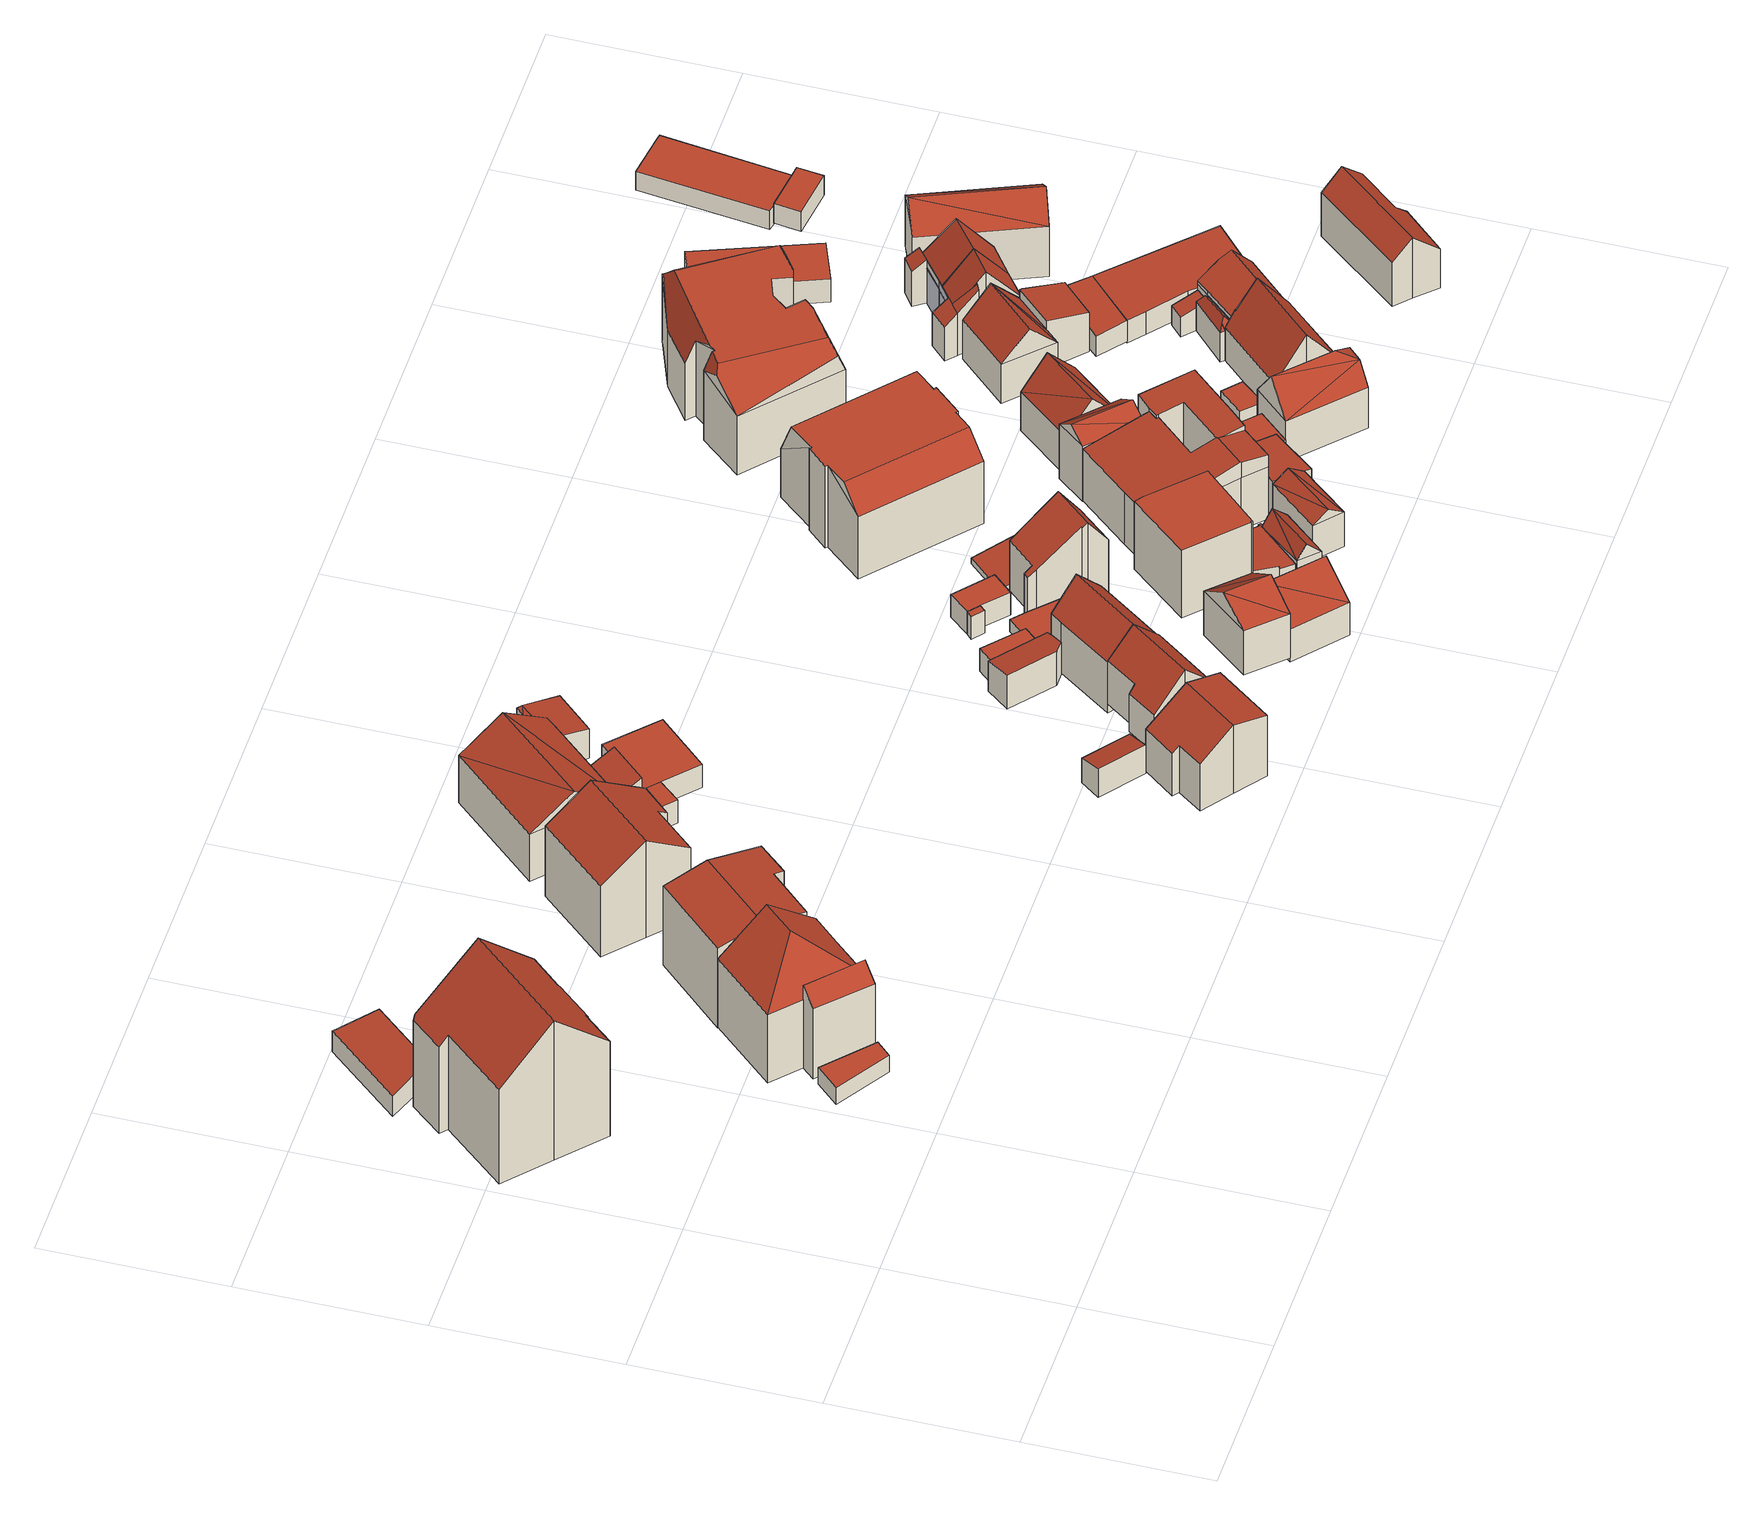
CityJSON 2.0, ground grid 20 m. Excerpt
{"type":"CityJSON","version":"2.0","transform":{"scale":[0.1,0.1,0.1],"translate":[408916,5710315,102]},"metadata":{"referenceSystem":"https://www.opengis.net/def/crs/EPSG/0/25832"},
"CityObjects":{
"building1":{"type":"Building","attributes":{"Gemeindeschluessel":"05978036","Geometrietyp2DReferenz":"3000","function":"31001_1000","roofType":"3100","measuredHeight":18.58},"geometry":[{"type":"MultiSurface","lod":"2","boundaries":[[[0,1,2,3]],[[1,4,5,2]],[[4,6,7,5]],[[6,8,9,7]],[[8,10,11,9]],[[10,12,13,11]],[[12,14,15,13]],[[14,16,17,15]],[[16,18,19,17]],[[18,20,21,19]],[[20,22,23,21]],[[22,24,25,23]],[[24,0,3,25]],[[20,18,16,14,12,10,8]],[[8,6,4,1,0,24,22,20]],[[3,2,5,7,9,11,13,15,17,19,21,23,25]]],"semantics":{"surfaces":[{"type":"WallSurface"},{"type":"RoofSurface"},{"type":"GroundSurface"}],"values":[0,0,0,0,0,0,0,0,0,0,0,0,0,1,1,2]}}]},
"building2":{"type":"Building","attributes":{"Gemeindeschluessel":"05978036","Geometrietyp2DReferenz":"3000","function":"31001_2460","roofType":"1000","measuredHeight":2.24},"geometry":[{"type":"MultiSurface","lod":"2","boundaries":[[[26,27,28,29]],[[27,30,31,28]],[[30,32,33,31]],[[32,26,29,33]],[[32,30,27,26]],[[29,28,31,33]]],"semantics":{"surfaces":[{"type":"WallSurface"},{"type":"RoofSurface"},{"type":"GroundSurface"}],"values":[0,0,0,0,1,2]}}]},
"building3":{"type":"Building","attributes":{"Gemeindeschluessel":"05978036","Geometrietyp2DReferenz":"3000","function":"31001_2460","roofType":"2100","measuredHeight":2.94},"geometry":[{"type":"MultiSurface","lod":"2","boundaries":[[[34,35,36,37]],[[35,38,39,36]],[[38,40,41,39]],[[40,34,37,41]],[[40,38,35,34]],[[37,36,39,41]]],"semantics":{"surfaces":[{"type":"WallSurface"},{"type":"RoofSurface"},{"type":"GroundSurface"}],"values":[0,0,0,0,1,2]}}]},
"building4":{"type":"Building","attributes":{"Gemeindeschluessel":"05978036","Geometrietyp2DReferenz":"3000","function":"31001_1000"},"children":["building4-1","building4-2"]},
"building4-1":{"type":"BuildingPart","attributes":{"roofType":"5000","measuredHeight":13.74},"parents":["building4"],"geometry":[{"type":"MultiSurface","lod":"2","boundaries":[[[42,43,44,45]],[[46,47,48,49]],[[47,50,51,48]],[[50,52,53,51]],[[52,54,55,53]],[[54,42,45,55]],[[47,46,43,56]],[[42,54,57,58,56,43]],[[47,56,58,50]],[[52,57,54]],[[50,58,57,52]],[[45,44,49,48,51,53,55]],[[49,44,43,46]]],"semantics":{"surfaces":[{"type":"WallSurface"},{"type":"RoofSurface"},{"type":"GroundSurface"},{"type":"ClosureSurface"}],"values":[0,0,0,0,0,0,1,1,1,0,0,2,3]}}]},
"building4-2":{"type":"BuildingPart","attributes":{"roofType":"2100","measuredHeight":11.04},"parents":["building4"],"geometry":[{"type":"MultiSurface","lod":"2","boundaries":[[[59,60,46,49,61]],[[62,63,64,44,43]],[[63,59,61,64]],[[63,62,60,59]],[[61,49,44,64]],[[62,43,46,60]],[[43,44,49,46]]],"semantics":{"surfaces":[{"type":"WallSurface"},{"type":"RoofSurface"},{"type":"GroundSurface"},{"type":"ClosureSurface"}],"values":[0,0,0,1,2,0,3]}}]},
"building5":{"type":"Building","attributes":{"Gemeindeschluessel":"05978036","Geometrietyp2DReferenz":"3000","function":"31001_1000","roofType":"3100","measuredHeight":11.61},"geometry":[{"type":"MultiSurface","lod":"2","boundaries":[[[65,66,67,68]],[[66,69,70,67]],[[69,71,72,70]],[[71,73,74,72]],[[73,75,76,74]],[[75,77,78,76]],[[77,79,80,78]],[[79,65,68,80]],[[75,73,71,69]],[[69,66,65,79,77,75]],[[68,67,70,72,74,76,78,80]]],"semantics":{"surfaces":[{"type":"WallSurface"},{"type":"RoofSurface"},{"type":"GroundSurface"}],"values":[0,0,0,0,0,0,0,0,1,1,2]}}]},
"building6":{"type":"Building","attributes":{"Gemeindeschluessel":"05978036","Geometrietyp2DReferenz":"3000","function":"31001_1000","roofType":"3100","measuredHeight":12.91},"geometry":[{"type":"MultiSurface","lod":"2","boundaries":[[[81,82,83,84]],[[82,85,86,83]],[[85,87,88,86]],[[87,89,90,88]],[[89,91,92,90]],[[91,93,94,92]],[[93,95,96,94]],[[95,81,84,96]],[[91,89,87,85]],[[85,82,81,95,93,91]],[[84,83,86,88,90,92,94,96]]],"semantics":{"surfaces":[{"type":"WallSurface"},{"type":"RoofSurface"},{"type":"GroundSurface"}],"values":[0,0,0,0,0,0,0,0,1,1,2]}}]},
"building7":{"type":"Building","attributes":{"Gemeindeschluessel":"05978036","Geometrietyp2DReferenz":"3000","function":"31001_3060","roofType":"3100","measuredHeight":9.55},"geometry":[{"type":"MultiSurface","lod":"2","boundaries":[[[97,98,99,100]],[[98,101,102,99]],[[101,103,104,102]],[[103,105,106,104]],[[105,107,108,106]],[[107,109,110,108]],[[109,111,112,110]],[[111,97,100,112]],[[113,114,115,97]],[[97,111,113]],[[114,107,105,103,101]],[[113,116,107,114]],[[107,116,109]],[[109,116,113,111]],[[98,115,114,101]],[[97,115,98]],[[100,99,102,104,106,108,110,112]]],"semantics":{"surfaces":[{"type":"WallSurface"},{"type":"RoofSurface"},{"type":"GroundSurface"}],"values":[0,0,0,0,0,0,0,0,1,1,1,1,0,0,0,0,2]}}]},
"building8":{"type":"Building","attributes":{"Gemeindeschluessel":"05978036","Geometrietyp2DReferenz":"3000","function":"31001_3060"},"children":["building8-1","building8-2","building8-3"]},
"building8-1":{"type":"BuildingPart","attributes":{"roofType":"2100","measuredHeight":4.7},"parents":["building8"],"geometry":[{"type":"MultiSurface","lod":"2","boundaries":[[[117,118,119,120]],[[118,121,122,123,119]],[[121,118,117,124,125]],[[126,120,119,123]],[[124,127,125]],[[117,120,126,127,124]],[[127,122,121,125]],[[127,126,123,122]]],"semantics":{"surfaces":[{"type":"WallSurface"},{"type":"RoofSurface"},{"type":"GroundSurface"},{"type":"ClosureSurface"}],"values":[0,0,1,2,0,3,0,3]}}]},
"building8-2":{"type":"BuildingPart","attributes":{"roofType":"1000","measuredHeight":3.11},"parents":["building8"],"geometry":[{"type":"MultiSurface","lod":"2","boundaries":[[[128,129,130,131]],[[129,132,133,130]],[[132,134,135,133]],[[134,136,137,135]],[[136,138,139,137]],[[138,140,141,139]],[[140,142,117,120,141]],[[143,144,145,146]],[[144,147,148,145]],[[147,149,150,148]],[[149,151,152,150]],[[151,153,154,152]],[[153,155,156,154]],[[155,157,158,156]],[[157,159,160,158]],[[159,128,131,160]],[[159,157,155,153,151,149,147,144,143,127,124,142,140,138,136,134,132,129,128]],[[131,130,133,135,137,139,141,120,126,146,145,148,150,152,154,156,158,160]],[[124,117,142]],[[126,120,117,124,127]],[[146,126,127,143]]],"semantics":{"surfaces":[{"type":"WallSurface"},{"type":"RoofSurface"},{"type":"GroundSurface"},{"type":"ClosureSurface"}],"values":[0,0,0,0,0,0,0,0,0,0,0,0,0,0,0,0,1,2,0,3,3]}}]},
"building8-3":{"type":"BuildingPart","attributes":{"roofType":"1000","measuredHeight":3.18},"parents":["building8"],"geometry":[{"type":"MultiSurface","lod":"2","boundaries":[[[161,162,163,164]],[[162,165,166,163]],[[165,143,146,166]],[[122,161,164,123]],[[122,127,143,165,162,161]],[[164,163,166,146,126,123]],[[146,143,127,126]],[[123,126,127,122]]],"semantics":{"surfaces":[{"type":"WallSurface"},{"type":"RoofSurface"},{"type":"GroundSurface"},{"type":"ClosureSurface"}],"values":[0,0,0,0,1,2,3,3]}}]},
"building9":{"type":"Building","attributes":{"Gemeindeschluessel":"05978036","Geometrietyp2DReferenz":"3000","function":"31001_2460","roofType":"2100","measuredHeight":3.83},"geometry":[{"type":"MultiSurface","lod":"2","boundaries":[[[167,168,169,170]],[[168,171,172,169]],[[171,173,174,172]],[[173,167,170,174]],[[173,171,168,167]],[[170,169,172,174]]],"semantics":{"surfaces":[{"type":"WallSurface"},{"type":"RoofSurface"},{"type":"GroundSurface"}],"values":[0,0,0,0,1,2]}}]},
"building10":{"type":"Building","attributes":{"Gemeindeschluessel":"05978036","Geometrietyp2DReferenz":"3000","function":"31001_1000","roofType":"3100","measuredHeight":9.09},"geometry":[{"type":"MultiSurface","lod":"2","boundaries":[[[175,176,177,178]],[[176,179,180,177]],[[179,181,182,180]],[[181,183,184,182]],[[183,185,186,184]],[[185,187,188,186]],[[187,189,190,188]],[[189,175,178,190]],[[185,183,181,179,176,175]],[[175,189,187,185]],[[178,177,180,182,184,186,188,190]]],"semantics":{"surfaces":[{"type":"WallSurface"},{"type":"RoofSurface"},{"type":"GroundSurface"}],"values":[0,0,0,0,0,0,0,0,1,1,2]}}]},
"building11":{"type":"Building","attributes":{"Gemeindeschluessel":"05978036","Geometrietyp2DReferenz":"3000","function":"31001_3060","roofType":"5000","measuredHeight":4.75},"geometry":[{"type":"MultiSurface","lod":"2","boundaries":[[[191,192,193,99]],[[192,194,195,193]],[[194,196,197,195]],[[196,198,199,197]],[[198,200,201,199]],[[200,202,203,201]],[[202,204,205,203]],[[204,206,104,205]],[[206,207,102,104]],[[207,191,99,102]],[[204,202,208,209,207,206]],[[198,208,200]],[[198,209,208]],[[196,209,198]],[[194,209,196]],[[192,209,194]],[[209,192,191]],[[202,200,208]],[[191,207,209]],[[99,193,195,197,199,201,203,205,104,102]]],"semantics":{"surfaces":[{"type":"WallSurface"},{"type":"RoofSurface"},{"type":"GroundSurface"}],"values":[0,0,0,0,0,0,0,0,0,0,1,1,1,1,1,1,1,0,0,2]}}]},
"building12":{"type":"Building","attributes":{"Gemeindeschluessel":"05978036","Geometrietyp2DReferenz":"3000","function":"31001_1000","roofType":"3100","measuredHeight":8.91},"geometry":[{"type":"MultiSurface","lod":"2","boundaries":[[[210,211,212,213]],[[211,214,215,212]],[[214,216,217,215]],[[216,218,219,217]],[[218,220,221,219]],[[220,222,223,221]],[[222,224,225,223]],[[224,210,213,225]],[[220,218,216,214]],[[214,211,210,224,222,220]],[[213,212,215,217,219,221,223,225]]],"semantics":{"surfaces":[{"type":"WallSurface"},{"type":"RoofSurface"},{"type":"GroundSurface"}],"values":[0,0,0,0,0,0,0,0,1,1,2]}}]},
"building13":{"type":"Building","attributes":{"Gemeindeschluessel":"05978036","Geometrietyp2DReferenz":"3000","function":"31001_1310","roofType":"2100","measuredHeight":4.42},"geometry":[{"type":"MultiSurface","lod":"2","boundaries":[[[226,227,228,229]],[[227,230,231,228]],[[230,232,233,231]],[[232,234,235,233]],[[234,236,237,235]],[[236,226,229,237]],[[236,234,232,230,227,226]],[[229,228,231,233,235,237]]],"semantics":{"surfaces":[{"type":"WallSurface"},{"type":"RoofSurface"},{"type":"GroundSurface"}],"values":[0,0,0,0,0,0,1,2]}}]},
"building14":{"type":"Building","attributes":{"Gemeindeschluessel":"05978036","Geometrietyp2DReferenz":"3000","function":"31001_1000","roofType":"3100","measuredHeight":10.09},"geometry":[{"type":"MultiSurface","lod":"2","boundaries":[[[238,214,239,240]],[[214,241,242,239]],[[241,243,244,242]],[[243,245,246,244]],[[245,247,248,246]],[[247,249,250,248]],[[249,251,252,250]],[[251,238,240,252]],[[247,245,243,241,214]],[[214,238,251,249,247]],[[240,239,242,244,246,248,250,252]]],"semantics":{"surfaces":[{"type":"WallSurface"},{"type":"RoofSurface"},{"type":"GroundSurface"}],"values":[0,0,0,0,0,0,0,0,1,1,2]}}]},
"building15":{"type":"Building","attributes":{"Gemeindeschluessel":"05978036","Geometrietyp2DReferenz":"3000","function":"31001_1310","roofType":"1000","measuredHeight":3},"geometry":[{"type":"MultiSurface","lod":"2","boundaries":[[[253,254,255,256]],[[254,257,258,255]],[[257,259,260,258]],[[259,253,256,260]],[[259,257,254,253]],[[256,255,258,260]]],"semantics":{"surfaces":[{"type":"WallSurface"},{"type":"RoofSurface"},{"type":"GroundSurface"}],"values":[0,0,0,0,1,2]}}]},
"building16":{"type":"Building","attributes":{"Gemeindeschluessel":"05978036","Geometrietyp2DReferenz":"3000","function":"31001_1000","roofType":"3100","measuredHeight":8.34},"geometry":[{"type":"MultiSurface","lod":"2","boundaries":[[[261,262,263,264]],[[262,265,266,263]],[[265,267,268,266]],[[267,261,264,268]],[[265,262,269]],[[261,267,270]],[[261,269,262]],[[269,261,270]],[[270,265,269]],[[265,270,267]],[[264,263,266,268]]],"semantics":{"surfaces":[{"type":"WallSurface"},{"type":"RoofSurface"},{"type":"GroundSurface"}],"values":[0,0,0,0,0,0,1,1,1,1,2]}}]},
"building17":{"type":"Building","attributes":{"Gemeindeschluessel":"05978036","Geometrietyp2DReferenz":"3000","function":"31001_1000","roofType":"3100","measuredHeight":6.81},"geometry":[{"type":"MultiSurface","lod":"2","boundaries":[[[271,272,273,274]],[[272,275,276,273]],[[275,277,278,276]],[[277,271,274,278]],[[275,272,279]],[[271,277,280]],[[271,279,272]],[[279,271,280]],[[280,275,279]],[[275,280,277]],[[274,273,276,278]]],"semantics":{"surfaces":[{"type":"WallSurface"},{"type":"RoofSurface"},{"type":"GroundSurface"}],"values":[0,0,0,0,0,0,1,1,1,1,2]}}]},
"building18":{"type":"Building","attributes":{"Gemeindeschluessel":"05978036","Geometrietyp2DReferenz":"3000","function":"31001_1000","roofType":"1000","measuredHeight":1.6},"geometry":[{"type":"MultiSurface","lod":"2","boundaries":[[[281,282,283,284]],[[282,285,286,283]],[[285,287,288,286]],[[287,289,290,288]],[[289,291,292,290]],[[291,293,294,292]],[[293,295,296,294]],[[295,281,284,296]],[[295,293,291,289,287,285,282,281]],[[284,283,286,288,290,292,294,296]]],"semantics":{"surfaces":[{"type":"WallSurface"},{"type":"RoofSurface"},{"type":"GroundSurface"}],"values":[0,0,0,0,0,0,0,0,1,2]}}]},
"building19":{"type":"Building","attributes":{"Gemeindeschluessel":"05978036","Geometrietyp2DReferenz":"3000","function":"31001_1310"},"children":["building19-1","building19-2"]},
"building19-1":{"type":"BuildingPart","attributes":{"roofType":"1000","measuredHeight":3},"parents":["building19"],"geometry":[{"type":"MultiSurface","lod":"2","boundaries":[[[297,298,299,300]],[[298,301,302,299]],[[301,303,304,302]],[[303,305,306,304]],[[305,303,301,298,297]],[[300,299,302,304,306]],[[300,306,305,297]]],"semantics":{"surfaces":[{"type":"WallSurface"},{"type":"RoofSurface"},{"type":"GroundSurface"},{"type":"ClosureSurface"}],"values":[0,0,0,0,1,2,3]}}]},
"building19-2":{"type":"BuildingPart","attributes":{"roofType":"1000","measuredHeight":3.02},"parents":["building19"],"geometry":[{"type":"MultiSurface","lod":"2","boundaries":[[[307,297,300,308]],[[309,310,306,305]],[[309,307,308,310]],[[309,305,297,307]],[[308,300,306,310]],[[305,306,300,297]]],"semantics":{"surfaces":[{"type":"WallSurface"},{"type":"RoofSurface"},{"type":"GroundSurface"},{"type":"ClosureSurface"}],"values":[0,0,0,1,2,3]}}]},
"building20":{"type":"Building","attributes":{"Gemeindeschluessel":"05978036","Geometrietyp2DReferenz":"3000","function":"31001_1000","roofType":"3100","measuredHeight":10.43},"geometry":[{"type":"MultiSurface","lod":"2","boundaries":[[[311,312,294,313]],[[312,314,292,294]],[[314,315,290,292]],[[315,316,288,290]],[[316,317,318,288]],[[317,319,320,318]],[[319,321,322,320]],[[321,323,324,322]],[[323,325,326,324]],[[325,327,328,326]],[[327,311,313,328]],[[323,321,319,317,316,315,314,312,311]],[[311,327,325,323]],[[313,294,292,290,288,318,320,322,324,326,328]]],"semantics":{"surfaces":[{"type":"WallSurface"},{"type":"RoofSurface"},{"type":"GroundSurface"}],"values":[0,0,0,0,0,0,0,0,0,0,0,1,1,2]}}]},
"building21":{"type":"Building","attributes":{"Gemeindeschluessel":"05978036","Geometrietyp2DReferenz":"3000","function":"31001_1000","roofType":"9999","measuredHeight":9},"geometry":[{"type":"MultiSurface","lod":"2","boundaries":[[[329,330,331,332,333,334,335,336,337,338]],[[338,337,339,340]],[[337,336,341,339]],[[336,335,342,341]],[[335,334,343,342]],[[334,333,344,343]],[[333,332,345,344]],[[332,331,346,345]],[[331,330,347,346]],[[330,329,348,347]],[[329,338,340,348]],[[340,339,341,342,343,344,345,346,347,348]]],"semantics":{"surfaces":[{"type":"RoofSurface"},{"type":"WallSurface"},{"type":"GroundSurface"}],"values":[0,1,1,1,1,1,1,1,1,1,1,2]}}]},
"building22":{"type":"Building","attributes":{"Gemeindeschluessel":"05978036","Geometrietyp2DReferenz":"3000","function":"31001_1310","roofType":"2100","measuredHeight":3.13},"geometry":[{"type":"MultiSurface","lod":"2","boundaries":[[[349,350,351,352]],[[350,353,354,351]],[[353,355,356,354]],[[355,357,358,356]],[[357,359,360,358]],[[359,361,362,360]],[[361,363,364,362]],[[363,365,366,364]],[[365,367,368,366]],[[367,369,370,368]],[[369,371,372,370]],[[371,349,352,372]],[[371,369,367,365,363,361,359,357,355,353,350,349]],[[352,351,354,356,358,360,362,364,366,368,370,372]]],"semantics":{"surfaces":[{"type":"WallSurface"},{"type":"RoofSurface"},{"type":"GroundSurface"}],"values":[0,0,0,0,0,0,0,0,0,0,0,0,1,2]}}]},
"building23":{"type":"Building","attributes":{"Gemeindeschluessel":"05978036","Geometrietyp2DReferenz":"3000","function":"31001_1310","roofType":"5000","measuredHeight":4.99},"geometry":[{"type":"MultiSurface","lod":"2","boundaries":[[[373,374,375,376]],[[374,377,378,375]],[[377,379,380,378]],[[379,373,376,380]],[[379,377,381,382]],[[373,381,374]],[[381,373,382]],[[377,374,381]],[[373,379,382]],[[376,375,378,380]]],"semantics":{"surfaces":[{"type":"WallSurface"},{"type":"RoofSurface"},{"type":"GroundSurface"}],"values":[0,0,0,0,1,1,1,0,0,2]}}]},
"building24":{"type":"Building","attributes":{"Gemeindeschluessel":"05978036","Geometrietyp2DReferenz":"3000","function":"31001_1000","roofType":"2100","measuredHeight":1.44},"geometry":[{"type":"MultiSurface","lod":"2","boundaries":[[[383,384,385,386]],[[384,387,388,385]],[[387,389,326,388]],[[389,390,322,326]],[[390,383,386,322]],[[390,389,387,384,383]],[[386,385,388,326,322]]],"semantics":{"surfaces":[{"type":"WallSurface"},{"type":"RoofSurface"},{"type":"GroundSurface"}],"values":[0,0,0,0,0,1,2]}}]},
"building25":{"type":"Building","attributes":{"Gemeindeschluessel":"05978036","Geometrietyp2DReferenz":"3000","function":"31001_1310","roofType":"3100","measuredHeight":5.93},"geometry":[{"type":"MultiSurface","lod":"2","boundaries":[[[391,392,393,394]],[[392,395,396,393]],[[395,397,398,396]],[[397,391,394,398]],[[395,392,399]],[[391,397,400]],[[400,392,391]],[[392,400,399]],[[397,399,400]],[[399,397,395]],[[394,393,396,398]]],"semantics":{"surfaces":[{"type":"WallSurface"},{"type":"RoofSurface"},{"type":"GroundSurface"}],"values":[0,0,0,0,0,0,1,1,1,1,2]}}]},
"building26":{"type":"Building","attributes":{"Gemeindeschluessel":"05978036","Geometrietyp2DReferenz":"3000","function":"31001_1000","roofType":"5000","measuredHeight":9.04},"geometry":[{"type":"MultiSurface","lod":"2","boundaries":[[[401,402,403,404]],[[402,405,406,403]],[[405,407,408,406]],[[407,409,410,408]],[[409,411,412,410]],[[411,413,414,412]],[[413,415,416,414]],[[415,417,418,416]],[[417,419,420,418]],[[419,421,422,420]],[[421,423,424,422]],[[423,425,426,424]],[[425,427,428,426]],[[427,429,430,428]],[[429,401,404,430]],[[431,432,433,434,435]],[[436,437,438,439,402,401,440,441,442,433,432,443,444,445]],[[411,436,445,413]],[[413,445,444,415]],[[415,444,443,417]],[[417,443,432,431,419]],[[423,434,433,442,425]],[[425,442,441,427]],[[427,441,440,429]],[[429,440,401]],[[402,439,405]],[[405,439,438,407]],[[407,438,437,409]],[[409,437,436,411]],[[421,435,434,423]],[[419,431,435,421]],[[404,403,406,408,410,412,414,416,418,420,422,424,426,428,430]]],"semantics":{"surfaces":[{"type":"WallSurface"},{"type":"RoofSurface"},{"type":"GroundSurface"}],"values":[0,0,0,0,0,0,0,0,0,0,0,0,0,0,0,1,1,0,0,0,0,0,0,0,0,0,0,0,0,0,0,2]}}]},
"building27":{"type":"Building","attributes":{"Gemeindeschluessel":"05978036","Geometrietyp2DReferenz":"3000","function":"31001_1000","roofType":"5000","measuredHeight":10.96},"geometry":[{"type":"MultiSurface","lod":"2","boundaries":[[[446,447,448,449]],[[447,450,451,448]],[[450,452,453,451]],[[452,454,455,453]],[[454,456,457,455]],[[456,458,459,457]],[[458,460,461,459]],[[460,462,463,461]],[[462,464,465,463]],[[464,466,467,465]],[[466,468,469,467]],[[468,446,449,469]],[[470,447,446,471]],[[458,472,473,460]],[[472,456,454,452,450,470,471,468,466,464,462,473]],[[458,456,472]],[[450,447,470]],[[462,460,473]],[[446,468,471]],[[449,448,451,453,455,457,459,461,463,465,467,469]]],"semantics":{"surfaces":[{"type":"WallSurface"},{"type":"RoofSurface"},{"type":"GroundSurface"}],"values":[0,0,0,0,0,0,0,0,0,0,0,0,1,1,1,0,0,0,0,2]}}]},
"building28":{"type":"Building","attributes":{"Gemeindeschluessel":"05978036","Geometrietyp2DReferenz":"3000","function":"31001_2000","roofType":"2100","measuredHeight":5.35},"geometry":[{"type":"MultiSurface","lod":"2","boundaries":[[[474,475,476,477]],[[475,478,479,476]],[[478,480,481,479]],[[480,391,482,481]],[[391,474,477,482]],[[391,480,478,475,474]],[[477,476,479,481,482]]],"semantics":{"surfaces":[{"type":"WallSurface"},{"type":"RoofSurface"},{"type":"GroundSurface"}],"values":[0,0,0,0,0,1,2]}}]},
"building29":{"type":"Building","attributes":{"Geometrietyp2DReferenz":"3000","Gemeindeschluessel":"05978036","function":"31001_1000","roofType":"5000","measuredHeight":8.8},"geometry":[{"type":"MultiSurface","lod":"2","boundaries":[[[483,484,485,486]],[[484,487,488,485]],[[487,489,490,488]],[[489,483,486,490]],[[484,491,487]],[[491,484,492]],[[492,489,491]],[[489,492,483]],[[484,483,492]],[[489,487,491]],[[486,485,488,490]]],"semantics":{"surfaces":[{"type":"WallSurface"},{"type":"RoofSurface"},{"type":"GroundSurface"}],"values":[0,0,0,0,1,1,1,1,0,0,2]}}]},
"building30":{"type":"Building","attributes":{"Gemeindeschluessel":"05978036","Geometrietyp2DReferenz":"3000","function":"31001_1000","roofType":"2100","measuredHeight":10.05},"geometry":[{"type":"MultiSurface","lod":"2","boundaries":[[[493,494,495,496]],[[494,497,498,495]],[[497,499,500,498]],[[499,501,502,500]],[[501,503,504,502]],[[503,505,506,504]],[[505,507,508,506]],[[507,509,510,508]],[[509,511,512,510]],[[511,493,496,512]],[[511,509,507,505,503,501,499,497,494,493]],[[496,495,498,500,502,504,506,508,510,512]]],"semantics":{"surfaces":[{"type":"WallSurface"},{"type":"RoofSurface"},{"type":"GroundSurface"}],"values":[0,0,0,0,0,0,0,0,0,0,1,2]}}]},
"building31":{"type":"Building","attributes":{"Gemeindeschluessel":"05978036","Geometrietyp2DReferenz":"3000","function":"31001_1310","roofType":"9999","measuredHeight":3},"geometry":[{"type":"MultiSurface","lod":"2","boundaries":[[[513,514,515,516,517,518,519]],[[519,518,520,521]],[[518,517,522,520]],[[517,516,523,522]],[[516,515,524,523]],[[515,514,525,524]],[[514,513,526,525]],[[513,519,521,526]],[[521,520,522,523,524,525,526]]],"semantics":{"surfaces":[{"type":"RoofSurface"},{"type":"WallSurface"},{"type":"GroundSurface"}],"values":[0,1,1,1,1,1,1,1,2]}}]},
"building32":{"type":"Building","attributes":{"Gemeindeschluessel":"05978036","Geometrietyp2DReferenz":"3000","function":"31001_1000","roofType":"3100","measuredHeight":8.8},"geometry":[{"type":"MultiSurface","lod":"2","boundaries":[[[527,528,529,530]],[[528,531,532,529]],[[531,533,488,532]],[[533,527,530,488]],[[531,528,534]],[[527,533,535]],[[528,535,534]],[[535,528,527]],[[534,533,531]],[[533,534,535]],[[530,529,532,488]]],"semantics":{"surfaces":[{"type":"WallSurface"},{"type":"RoofSurface"},{"type":"GroundSurface"}],"values":[0,0,0,0,0,0,1,1,1,1,2]}}]},
"building33":{"type":"Building","attributes":{"Gemeindeschluessel":"05978036","Geometrietyp2DReferenz":"3000","function":"31001_1000","roofType":"9999","measuredHeight":9.39},"geometry":[{"type":"MultiSurface","lod":"2","boundaries":[[[536,537,538,539]],[[537,540,541,538]],[[540,542,543,541]],[[542,536,539,543]],[[540,537,544,545]],[[536,542,546]],[[545,544,547]],[[544,546,547]],[[537,546,544]],[[546,537,536]],[[546,545,547]],[[542,545,546]],[[545,542,540]],[[539,538,541,543]]],"semantics":{"surfaces":[{"type":"WallSurface"},{"type":"RoofSurface"},{"type":"GroundSurface"}],"values":[0,0,0,0,0,0,1,1,1,1,1,1,1,2]}}]},
"building34":{"type":"Building","attributes":{"Gemeindeschluessel":"05978036","Geometrietyp2DReferenz":"3000","function":"31001_1310","roofType":"1000","measuredHeight":2.35},"geometry":[{"type":"MultiSurface","lod":"2","boundaries":[[[548,549,550,551]],[[549,552,553,550]],[[552,554,555,553]],[[554,548,551,555]],[[554,552,549,548]],[[551,550,553,555]]],"semantics":{"surfaces":[{"type":"WallSurface"},{"type":"RoofSurface"},{"type":"GroundSurface"}],"values":[0,0,0,0,1,2]}}]},
"building35":{"type":"Building","attributes":{"Gemeindeschluessel":"05978036","Geometrietyp2DReferenz":"3000","function":"31001_1000","roofType":"5000","measuredHeight":11.36},"geometry":[{"type":"MultiSurface","lod":"2","boundaries":[[[556,557,558,559]],[[557,560,561,558]],[[560,562,563,561]],[[562,564,565,563]],[[564,566,567,565]],[[566,568,569,567]],[[568,570,571,569]],[[570,572,573,571]],[[572,574,575,573]],[[574,576,577,575]],[[576,578,579,577]],[[578,580,581,579]],[[580,582,583,581]],[[582,584,585,583]],[[584,586,587,585]],[[586,556,559,587]],[[586,584,588,589,590,591,556]],[[570,592,593,594]],[[557,591,590,595]],[[594,593,596,597,572]],[[596,598,574,597]],[[589,588,582,580,578,599]],[[593,592,568,566,564,562,560,595,590,589,599,576,598,596]],[[578,576,599]],[[584,582,588]],[[557,556,591]],[[560,557,595]],[[574,572,597]],[[572,570,594]],[[570,568,592]],[[576,574,598]],[[559,558,561,563,565,567,569,571,573,575,577,579,581,583,585,587]]],"semantics":{"surfaces":[{"type":"WallSurface"},{"type":"RoofSurface"},{"type":"GroundSurface"}],"values":[0,0,0,0,0,0,0,0,0,0,0,0,0,0,0,0,1,1,1,1,1,1,1,0,0,0,0,0,0,0,0,2]}}]},
"building36":{"type":"Building","attributes":{"Gemeindeschluessel":"05978036","Geometrietyp2DReferenz":"3000","function":"31001_1000","roofType":"3100","measuredHeight":9.34},"geometry":[{"type":"MultiSurface","lod":"2","boundaries":[[[600,601,602,603]],[[601,604,605,602]],[[604,606,607,605]],[[606,608,609,607]],[[608,610,611,609]],[[610,612,613,611]],[[612,614,615,613]],[[614,600,603,615]],[[610,608,606,604]],[[604,601,600,614,612,610]],[[603,602,605,607,609,611,613,615]]],"semantics":{"surfaces":[{"type":"WallSurface"},{"type":"RoofSurface"},{"type":"GroundSurface"}],"values":[0,0,0,0,0,0,0,0,1,1,2]}}]},
"building37":{"type":"Building","attributes":{"Gemeindeschluessel":"05978036","Geometrietyp2DReferenz":"3000","function":"31001_1000"},"children":["building37-1","building37-2"]},
"building37-1":{"type":"BuildingPart","attributes":{"roofType":"2100","measuredHeight":6.49},"parents":["building37"],"geometry":[{"type":"MultiSurface","lod":"2","boundaries":[[[616,617,618,619,620]],[[621,622,623,624,625]],[[622,626,627,623]],[[626,616,620,627]],[[626,622,621,617,616]],[[620,619,624,623,627]],[[625,618,617,621]],[[625,624,619,618]]],"semantics":{"surfaces":[{"type":"WallSurface"},{"type":"RoofSurface"},{"type":"GroundSurface"},{"type":"ClosureSurface"}],"values":[0,0,0,0,1,2,0,3]}}]},
"building37-2":{"type":"BuildingPart","attributes":{"roofType":"5000","measuredHeight":8.61},"parents":["building37"],"geometry":[{"type":"MultiSurface","lod":"2","boundaries":[[[628,629,630,631]],[[629,632,633,630]],[[632,634,635,633]],[[634,625,624,635]],[[618,628,631,619]],[[636,625,634]],[[636,618,625]],[[636,628,618]],[[628,636,637]],[[636,634,632]],[[637,636,632,629]],[[637,629,628]],[[631,630,633,635,624,619]],[[619,624,625,618]]],"semantics":{"surfaces":[{"type":"WallSurface"},{"type":"RoofSurface"},{"type":"GroundSurface"},{"type":"ClosureSurface"}],"values":[0,0,0,0,0,1,1,1,1,0,1,0,2,3]}}]},
"building38":{"type":"Building","attributes":{"Gemeindeschluessel":"05978036","Geometrietyp2DReferenz":"3000","function":"31001_1000","roofType":"5000","measuredHeight":5.08},"geometry":[{"type":"MultiSurface","lod":"2","boundaries":[[[638,639,640,641]],[[639,642,643,640]],[[642,644,603,643]],[[644,645,615,603]],[[645,638,641,615]],[[646,647,645,644]],[[648,646,644,642]],[[648,642,639]],[[647,646,648,639,638]],[[647,638,645]],[[641,640,643,603,615]]],"semantics":{"surfaces":[{"type":"WallSurface"},{"type":"RoofSurface"},{"type":"GroundSurface"}],"values":[0,0,0,0,0,1,1,1,1,1,2]}}]},
"building39":{"type":"Building","attributes":{"Gemeindeschluessel":"05978036","Geometrietyp2DReferenz":"3000","function":"31001_1000"},"children":["building39-1","building39-2","building39-3"]},
"building39-1":{"type":"BuildingPart","attributes":{"roofType":"2100","measuredHeight":7.48},"parents":["building39"],"geometry":[{"type":"MultiSurface","lod":"2","boundaries":[[[649,650,651,652]],[[650,653,654,651]],[[653,650,649,655,656,657]],[[658,652,651,654]],[[655,659,656]],[[652,658,659,655,649]],[[656,659,658,654,653,657]]],"semantics":{"surfaces":[{"type":"WallSurface"},{"type":"RoofSurface"},{"type":"GroundSurface"},{"type":"ClosureSurface"}],"values":[0,0,1,2,0,3,3]}}]},
"building39-2":{"type":"BuildingPart","attributes":{"roofType":"2100","measuredHeight":5.72},"parents":["building39"],"geometry":[{"type":"MultiSurface","lod":"2","boundaries":[[[660,661,662,663]],[[653,664,665,654]],[[664,660,663,665]],[[664,653,657,666,661,660]],[[663,662,667,662,658,654,665]],[[667,662,661,666]],[[657,656,659,668,661,666]],[[653,654,658,659,656,657]],[[661,668,662,667,666]],[[659,658,662,668]]],"semantics":{"surfaces":[{"type":"WallSurface"},{"type":"RoofSurface"},{"type":"GroundSurface"},{"type":"ClosureSurface"}],"values":[0,0,0,1,2,3,0,3,3,3]}}]},
"building39-3":{"type":"BuildingPart","attributes":{"roofType":"3100","measuredHeight":8.94},"parents":["building39"],"geometry":[{"type":"MultiSurface","lod":"2","boundaries":[[[669,670,671,667]],[[670,672,673,671]],[[672,674,675,673]],[[674,676,677,675]],[[676,678,652,677]],[[678,649,652]],[[676,674,672,670]],[[670,669,668,659,655,678,676]],[[658,662,667,671,673,675,677,652]],[[669,667,662,668]],[[668,662,658,659]],[[655,649,678]],[[659,658,652,649,655]]],"semantics":{"surfaces":[{"type":"WallSurface"},{"type":"RoofSurface"},{"type":"GroundSurface"},{"type":"ClosureSurface"}],"values":[0,0,0,0,0,0,1,1,2,3,3,0,3]}}]},
"building40":{"type":"Building","attributes":{"Gemeindeschluessel":"05978036","Geometrietyp2DReferenz":"3000","function":"31001_2460","roofType":"2100","measuredHeight":3.65},"geometry":[{"type":"MultiSurface","lod":"2","boundaries":[[[679,680,681,682]],[[680,683,684,681]],[[683,685,686,684]],[[685,687,688,686]],[[687,679,682,688]],[[687,685,683,680,679]],[[682,681,684,686,688]]],"semantics":{"surfaces":[{"type":"WallSurface"},{"type":"RoofSurface"},{"type":"GroundSurface"}],"values":[0,0,0,0,0,1,2]}}]},
"building41":{"type":"Building","attributes":{"Gemeindeschluessel":"05978036","Geometrietyp2DReferenz":"3000","function":"31001_1310","roofType":"2100","measuredHeight":3.31},"geometry":[{"type":"MultiSurface","lod":"2","boundaries":[[[689,690,691,692]],[[690,693,694,691]],[[693,695,643,694]],[[695,696,640,643]],[[696,689,692,640]],[[696,695,693,690,689]],[[692,691,694,643,640]]],"semantics":{"surfaces":[{"type":"WallSurface"},{"type":"RoofSurface"},{"type":"GroundSurface"}],"values":[0,0,0,0,0,1,2]}}]},
"building42":{"type":"Building","attributes":{"Gemeindeschluessel":"05978036","Geometrietyp2DReferenz":"3000","function":"31001_1000","roofType":"5000","measuredHeight":6.59},"geometry":[{"type":"MultiSurface","lod":"2","boundaries":[[[697,698,699,700]],[[698,701,607,699]],[[701,702,602,607]],[[702,703,603,602]],[[703,704,643,603]],[[704,705,694,643]],[[705,697,700,694]],[[706,707,708,709,710,711,712]],[[713,698,706,712]],[[701,713,712,711,702]],[[698,713,701]],[[702,711,710,703]],[[703,710,709,704]],[[704,709,708,705]],[[705,708,707,697]],[[697,707,706,698]],[[700,699,607,602,603,643,694]]],"semantics":{"surfaces":[{"type":"WallSurface"},{"type":"RoofSurface"},{"type":"GroundSurface"}],"values":[0,0,0,0,0,0,0,1,1,0,0,0,0,0,0,0,2]}}]},
"building43":{"type":"Building","attributes":{"Gemeindeschluessel":"05978036","Geometrietyp2DReferenz":"3000","function":"31001_1000"},"children":["building43-1","building43-2"]},
"building43-1":{"type":"BuildingPart","attributes":{"roofType":"3100","measuredHeight":9.06},"parents":["building43"],"geometry":[{"type":"MultiSurface","lod":"2","boundaries":[[[714,715,716,717]],[[715,672,718,716]],[[672,670,719,718]],[[670,720,721,719]],[[722,714,717,723]],[[670,672,715,714]],[[714,722,720,670]],[[717,716,718,719,721,723]],[[722,723,721,720]]],"semantics":{"surfaces":[{"type":"WallSurface"},{"type":"RoofSurface"},{"type":"GroundSurface"},{"type":"ClosureSurface"}],"values":[0,0,0,0,0,1,1,2,3]}}]},
"building43-2":{"type":"BuildingPart","attributes":{"roofType":"2100","measuredHeight":5.86},"parents":["building43"],"geometry":[{"type":"MultiSurface","lod":"2","boundaries":[[[724,725,726,727,728]],[[725,729,730,726]],[[729,731,722,723,730]],[[720,721,720,666]],[[731,729,725,724,666]],[[727,726,730,723,721]],[[724,728,720,666]],[[728,727,721,720]],[[724,728,722,731,666]],[[720,721,723,722,728]]],"semantics":{"surfaces":[{"type":"WallSurface"},{"type":"RoofSurface"},{"type":"GroundSurface"},{"type":"ClosureSurface"}],"values":[0,0,0,0,1,2,0,0,0,3]}}]},
"building44":{"type":"Building","attributes":{"Gemeindeschluessel":"05978036","Geometrietyp2DReferenz":"3000","function":"31001_2460","roofType":"2100","measuredHeight":3.76},"geometry":[{"type":"MultiSurface","lod":"2","boundaries":[[[732,679,733,734]],[[679,687,735,733]],[[687,736,737,735]],[[736,738,739,737]],[[738,740,741,739]],[[740,742,743,741]],[[742,732,734,743]],[[742,740,738,736,687,679,732]],[[734,733,735,737,739,741,743]]],"semantics":{"surfaces":[{"type":"WallSurface"},{"type":"RoofSurface"},{"type":"GroundSurface"}],"values":[0,0,0,0,0,0,0,1,2]}}]},
"building45":{"type":"Building","attributes":{"Gemeindeschluessel":"05978036","Geometrietyp2DReferenz":"3000","function":"31001_2460","roofType":"1000","measuredHeight":3.1},"geometry":[{"type":"MultiSurface","lod":"2","boundaries":[[[744,745,746,747]],[[745,748,749,746]],[[748,750,751,749]],[[750,752,753,751]],[[752,754,755,753]],[[754,744,747,755]],[[754,752,750,748,745,744]],[[747,746,749,751,753,755]]],"semantics":{"surfaces":[{"type":"WallSurface"},{"type":"RoofSurface"},{"type":"GroundSurface"}],"values":[0,0,0,0,0,0,1,2]}}]},
"building46":{"type":"Building","attributes":{"Gemeindeschluessel":"05978036","Geometrietyp2DReferenz":"3000","function":"31001_1000","roofType":"3100","measuredHeight":7.95},"geometry":[{"type":"MultiSurface","lod":"2","boundaries":[[[756,757,758,759]],[[757,760,761,758]],[[760,762,763,761]],[[762,764,765,763]],[[764,766,767,765]],[[766,768,769,767]],[[768,770,771,769]],[[770,756,759,771]],[[766,764,762,760]],[[760,757,756,770,768,766]],[[759,758,761,763,765,767,769,771]]],"semantics":{"surfaces":[{"type":"WallSurface"},{"type":"RoofSurface"},{"type":"GroundSurface"}],"values":[0,0,0,0,0,0,0,0,1,1,2]}}]},
"building47":{"type":"Building","attributes":{"Gemeindeschluessel":"05978036","Geometrietyp2DReferenz":"3000","function":"31001_1000","roofType":"3100","measuredHeight":9.19},"geometry":[{"type":"MultiSurface","lod":"2","boundaries":[[[772,773,774,775]],[[773,776,777,774]],[[776,778,779,777]],[[778,772,775,779]],[[776,773,780]],[[772,778,781]],[[772,780,773]],[[780,772,781]],[[781,776,780]],[[776,781,778]],[[775,774,777,779]]],"semantics":{"surfaces":[{"type":"WallSurface"},{"type":"RoofSurface"},{"type":"GroundSurface"}],"values":[0,0,0,0,0,0,1,1,1,1,2]}}]},
"building48":{"type":"Building","attributes":{"Gemeindeschluessel":"05978036","Geometrietyp2DReferenz":"3000","function":"31001_2460","roofType":"1000","measuredHeight":2.65},"geometry":[{"type":"MultiSurface","lod":"2","boundaries":[[[782,783,784,785]],[[783,786,787,784]],[[786,788,789,787]],[[788,790,791,789]],[[790,782,785,791]],[[790,788,786,783,782]],[[785,784,787,789,791]]],"semantics":{"surfaces":[{"type":"WallSurface"},{"type":"RoofSurface"},{"type":"GroundSurface"}],"values":[0,0,0,0,0,1,2]}}]},
"building49":{"type":"Building","attributes":{"Gemeindeschluessel":"05978036","Geometrietyp2DReferenz":"3000","function":"31001_2460","roofType":"1000","measuredHeight":2.53},"geometry":[{"type":"MultiSurface","lod":"2","boundaries":[[[792,793,794,795]],[[793,796,797,794]],[[796,798,799,797]],[[798,800,801,799]],[[800,802,803,801]],[[802,792,795,803]],[[802,800,798,796,793,792]],[[795,794,797,799,801,803]]],"semantics":{"surfaces":[{"type":"WallSurface"},{"type":"RoofSurface"},{"type":"GroundSurface"}],"values":[0,0,0,0,0,0,1,2]}}]}
},
"vertices":[
[163,572,141],[129,533,141],[129,533,18],[163,572,18],[127,535,144],[127,535,18],[98,502,144],[98,502,18],[50,545,204],[50,545,18],[2,587,144],[2,587,18],[63,656,144],[63,656,18],[55,663,133],[55,663,18],[85,698,133],[85,698,18],[91,698,136],[91,698,18],[143,649,204],[143,649,18],[191,606,144],[191,606,18],[161,573,144],[161,573,18],
[193,300,49],[216,325,49],[216,325,27],[193,300,27],[267,279,49],[267,279,27],[252,263,49],[252,263,27],
[126,695,43],[71,715,40],[71,715,13],[126,695,13],[144,797,40],[144,797,13],[184,761,43],[184,761,13],
[324,337,116],[288,298,116],[288,298,25],[324,337,25],[236,346,116],[206,373,116],[206,373,25],[236,346,25],[269,442,116],[269,442,25],[343,373,116],[343,373,25],[351,366,116],[351,366,25],[280,371,162],[343,373,125],[310,404,162],
[224,332,118],[236,346,135],[224,332,25],[288,298,135],[275,284,118],[275,284,25],
[386,419,130],[343,373,130],[343,373,24],[386,419,24],[306,407,140],[306,407,24],[269,442,130],[269,442,24],[340,518,130],[340,518,24],[377,484,140],[377,484,24],[423,442,128],[423,442,24],[395,411,128],[395,411,24],
[461,558,110],[420,513,110],[420,513,16],[461,558,16],[382,547,145],[382,547,16],[343,582,110],[343,582,16],[411,658,110],[411,658,16],[450,623,145],[450,623,16],[497,581,103],[497,581,16],[469,551,103],[469,551,16],
[519,777,76],[529,768,76],[529,768,13],[519,777,13],[594,709,76],[594,709,13],[586,699,76],[586,699,13],[555,665,76],[555,665,13],[506,611,76],[506,611,13],[504,612,76],[504,612,13],[430,679,76],[430,679,13],[468,645,108],[557,743,108],[529,768,84],[504,612,77],
[520,627,47],[555,665,47],[555,665,18],[520,627,18],[584,638,65],[584,638,49],[584,638,18],[523,624,49],[549,600,65],[549,600,18],[549,600,49],
[505,599,49],[504,601,49],[504,601,18],[505,599,18],[503,603,49],[503,603,18],[503,606,49],[503,606,18],[502,607,49],[502,607,18],[504,612,49],[504,612,18],[506,611,49],[506,611,18],[520,627,49],[565,585,49],[545,562,49],[545,562,18],[565,585,18],[514,590,49],[514,590,18],[514,591,49],[514,591,18],[512,591,49],[512,591,18],[510,593,49],[510,593,18],[509,594,49],[509,594,18],[507,596,49],[507,596,18],[506,598,49],[506,598,18],
[600,655,49],[651,608,49],[651,608,18],[600,655,18],[600,553,49],[600,553,18],
[682,175,67],[698,196,62],[698,196,29],[682,175,29],[744,161,62],[744,161,29],[728,140,67],[728,140,29],
[721,49,123],[688,73,94],[688,73,32],[721,49,32],[708,100,94],[708,100,32],[701,105,88],[701,105,32],[728,140,88],[728,140,32],[767,110,123],[767,110,32],[800,85,113],[800,85,32],[754,24,113],[754,24,32],
[529,768,44],[538,778,44],[538,778,13],[583,757,53],[583,757,13],[586,761,53],[586,761,13],[610,738,59],[610,738,13],[617,746,59],[617,746,13],[653,713,52],[653,713,13],[615,672,52],[615,672,13],[586,699,60],[594,709,60],[621,742,60],[593,710,60],
[784,167,91],[809,202,90],[809,202,33],[784,167,33],[834,183,122],[834,183,33],[859,164,90],[859,164,33],[810,99,91],[810,99,33],[785,116,122],[785,116,33],[754,139,83],[754,139,33],[777,171,83],[777,171,33],
[835,261,64],[789,298,64],[789,298,19],[835,261,19],[809,323,59],[809,323,19],[864,279,59],[864,279,19],[861,274,60],[861,274,19],[851,261,62],[851,261,19],
[859,164,88],[834,183,21],[859,164,21],[809,202,88],[809,202,21],[851,261,88],[851,261,21],[861,274,88],[861,274,21],[887,256,122],[887,256,21],[912,238,88],[912,238,21],[892,209,87],[892,209,21],
[861,286,45],[818,318,45],[818,318,15],[861,286,15],[838,340,45],[838,340,15],[878,305,45],[878,305,15],
[933,140,88],[971,102,88],[971,102,29],[933,140,29],[925,50,88],[925,50,29],[889,87,88],[889,87,29],[948,76,113],[911,114,113],
[971,102,67],[1024,52,67],[1024,52,24],[971,102,24],[978,5,67],[978,5,24],[925,50,67],[925,50,24],[1010,38,92],[956,86,92],
[861,286,33],[878,305,33],[878,305,17],[861,286,17],[898,327,33],[898,327,17],[914,313,33],[914,313,17],[921,306,33],[921,306,17],[958,271,33],[958,271,17],[956,270,33],[956,270,17],[928,234,33],[928,234,17],
[884,366,46],[903,388,46],[903,388,16],[884,366,16],[942,355,46],[942,355,16],[922,333,46],[922,333,16],[896,356,46],[896,356,16],
[878,360,46],[878,360,16],[890,350,46],[890,350,16],
[961,266,121],[956,270,117],[961,266,17],[958,271,117],[921,306,84],[914,313,78],[919,318,78],[919,318,17],[926,312,84],[926,312,17],[954,343,84],[954,343,17],[996,306,121],[996,306,17],[1015,289,84],[1015,289,17],[979,250,86],[979,250,17],
[1010,114,117],[1011,115,117],[1012,113,117],[1047,151,117],[1065,171,117],[1069,175,117],[1018,224,117],[1017,225,117],[1007,232,117],[953,168,117],[1007,232,27],[953,168,27],[1017,225,27],[1018,224,27],[1069,175,27],[1065,171,27],[1047,151,27],[1012,113,27],[1011,115,27],[1010,114,27],
[1071,121,55],[1034,76,50],[1034,76,24],[1071,121,24],[1023,89,50],[1023,89,24],[1025,90,51],[1025,90,24],[1012,113,51],[1012,113,24],[1047,151,56],[1047,151,24],[1060,139,56],[1060,139,24],[1058,137,55],[1058,137,24],[1072,123,55],[1072,123,24],[1073,125,55],[1073,125,24],[1075,123,55],[1075,123,24],[1073,120,55],[1073,120,24],
[1034,75,54],[1071,121,54],[1071,121,22],[1034,75,22],[1095,102,54],[1095,102,22],[1054,55,54],[1054,55,22],[1081,113,72],[1042,67,72],
[945,351,24],[981,390,24],[981,390,17],[945,351,17],[1051,330,32],[1051,330,17],[1015,289,32],[954,343,25],
[1147,100,66],[1102,46,66],[1102,46,20],[1147,100,20],[1074,70,66],[1074,70,20],[1121,124,66],[1121,124,20],[1088,58,79],[1134,112,79],
[1042,252,93],[1090,308,93],[1090,308,24],[1042,252,24],[1140,260,93],[1140,260,24],[1144,256,93],[1144,256,24],[1136,247,93],[1136,247,24],[1138,245,93],[1138,245,24],[1098,201,93],[1098,201,24],[1120,181,93],[1120,181,24],[1119,180,93],[1119,180,24],[1143,159,93],[1143,159,24],[1115,127,93],[1115,127,24],[1093,148,93],[1093,148,24],[1065,171,93],[1065,171,24],[1069,175,93],[1069,175,24],[1018,224,93],[1018,224,24],[1143,159,109],[1120,180,114],[1092,149,114],[1093,148,114],[1115,127,109],[1138,245,108],[1136,247,108],[1144,256,108],[1140,260,107],[1018,224,94],[1069,175,108],[1065,171,108],[1119,180,114],[1120,181,114],[1098,201,108],
[1029,597,73],[1139,501,73],[1139,501,9],[1029,597,9],[1106,464,118],[1106,464,9],[1109,462,118],[1109,462,9],[1082,432,118],[1082,432,9],[1080,434,118],[1080,434,9],[1047,396,92],[1047,396,9],[937,492,92],[937,492,9],[973,533,118],[973,533,9],[971,535,118],[971,535,9],[991,557,118],[991,557,9],[993,555,118],[993,555,9],[1127,487,117],[1017,583,117],[1064,416,118],[955,511,118],
[1121,124,69],[1160,168,69],[1160,168,16],[1121,124,16],[1191,141,65],[1191,141,16],[1153,94,65],[1153,94,16],[1147,100,16],
[1090,308,96],[1115,339,96],[1115,339,23],[1090,308,23],[1166,291,96],[1166,291,23],[1140,260,96],[1140,260,23],[1152,275,111],[1102,323,111],
[1136,247,112],[1144,256,112],[1144,256,15],[1136,247,15],[1160,272,112],[1160,272,15],[1206,228,115],[1206,228,15],[1161,178,115],[1161,178,15],[1143,159,115],[1143,159,15],[1119,180,113],[1119,180,15],[1120,181,113],[1120,181,15],[1160,226,113],[1160,226,15],[1138,245,112],[1138,245,15],
[1193,148,40],[1196,151,40],[1211,137,40],[1241,170,40],[1225,185,40],[1196,209,40],[1165,174,40],[1196,209,10],[1165,174,10],[1225,185,10],[1241,170,10],[1211,137,10],[1196,151,10],[1193,148,10],
[1120,334,75],[1170,394,75],[1170,394,23],[1120,334,23],[1218,353,75],[1218,353,23],[1166,291,75],[1194,374,111],[1143,313,111],
[1247,176,65],[1316,111,65],[1316,111,11],[1247,176,11],[1280,73,65],[1280,73,11],[1211,137,65],[1211,137,11],[1305,99,89],[1291,85,89],[1229,157,104],[1282,107,104],
[1244,193,34],[1267,219,34],[1267,219,11],[1244,193,11],[1286,202,34],[1286,202,11],[1263,175,34],[1263,175,11],
[1260,732,79],[1287,665,80],[1287,665,7],[1260,732,7],[1219,639,120],[1219,639,7],[1211,659,120],[1211,659,7],[1189,651,120],[1189,651,7],[1175,634,120],[1175,634,7],[1192,619,120],[1192,619,7],[1144,564,84],[1144,564,7],[1049,647,85],[1049,647,7],[1088,692,100],[1088,692,7],[1098,684,120],[1098,684,7],[1119,709,107],[1119,709,7],[1110,717,83],[1110,717,7],[1152,747,81],[1152,747,7],[1213,770,96],[1213,770,7],[1232,722,108],[1232,722,7],[1203,766,106],[1196,753,121],[1258,664,121],[1285,671,95],[1183,609,120],[1147,583,119],[1137,570,107],[1229,642,120],[1082,676,119],[1072,674,112],[1096,686,120],[1104,691,120],
[1345,227,71],[1344,226,71],[1344,226,10],[1345,227,10],[1361,209,103],[1361,209,10],[1387,185,54],[1387,185,10],[1323,115,54],[1323,115,10],[1296,140,103],[1296,140,10],[1270,165,54],[1270,165,10],[1335,234,54],[1335,234,10],
[1304,363,68],[1269,396,80],[1269,396,68],[1269,396,16],[1304,363,16],[1305,434,80],[1307,432,80],[1307,432,16],[1305,434,16],[1305,434,68],[1339,398,68],[1339,398,16],
[1255,381,68],[1209,425,68],[1209,425,16],[1255,381,16],[1260,479,68],[1260,479,16],[1306,435,68],[1306,435,16],[1283,457,102],[1232,403,101],
[1331,238,49],[1368,273,49],[1368,273,10],[1331,238,10],[1378,264,49],[1378,264,10],[1345,227,49],[1335,234,49],[1343,238,61],[1338,238,56],[1368,264,59],
[1283,471,97],[1276,467,96],[1276,467,22],[1283,471,22],[1257,483,78],[1257,483,22],[1280,475,93],[1269,492,78],[1266,490,78],[1269,492,22],[1269,492,68],
[1264,511,66],[1276,498,78],[1276,498,22],[1264,511,22],[1246,493,67],[1246,493,22],[1296,513,79],[1296,513,22],[1276,498,67],
[1296,513,67],[1317,484,111],[1317,484,22],[1337,455,67],[1337,455,22],[1308,433,67],[1308,433,22],[1288,463,111],[1288,463,22],[1283,471,99],
[1333,333,39],[1304,356,38],[1304,356,11],[1333,333,11],[1342,396,46],[1342,396,11],[1351,407,47],[1351,407,11],[1377,381,47],[1377,381,11],
[1355,285,36],[1369,298,36],[1369,298,10],[1355,285,10],[1390,278,43],[1390,278,10],[1378,264,43],[1368,273,40],
[1411,263,50],[1436,236,50],[1436,236,10],[1411,263,10],[1387,185,50],[1344,226,50],[1345,227,50],[1378,264,50],[1390,278,50],[1421,252,75],[1411,263,68],[1390,278,55],[1378,264,56],[1345,227,56],[1344,226,56],[1372,200,75],[1387,185,51],
[1353,512,111],[1370,479,67],[1370,479,21],[1353,512,21],[1337,455,21],[1317,484,21],[1296,513,68],[1296,513,21],[1337,545,67],[1337,545,21],
[1322,533,78],[1313,546,67],[1313,546,21],[1322,533,21],[1322,533,67],[1330,558,67],[1330,558,21],[1337,545,78],
[1350,319,39],[1333,333,9],[1350,319,9],[1377,381,9],[1480,281,47],[1480,281,9],[1436,236,39],[1436,236,9],[1411,263,39],[1411,263,9],[1389,287,40],[1389,287,9],
[1252,753,46],[1301,773,46],[1301,773,15],[1252,753,15],[1351,644,46],[1351,644,15],[1303,625,46],[1303,625,15],[1287,665,46],[1287,665,15],[1260,732,46],[1260,732,15],
[1540,109,57],[1492,61,62],[1492,61,10],[1540,109,10],[1471,83,90],[1471,83,10],[1454,99,68],[1454,99,10],[1531,193,68],[1531,193,10],[1550,178,90],[1550,178,10],[1568,162,68],[1568,162,10],[1531,118,68],[1531,118,10],
[1402,578,81],[1454,454,81],[1454,454,14],[1402,578,14],[1398,431,81],[1398,431,14],[1346,555,81],[1346,555,14],[1426,442,106],[1374,567,106],
[1393,681,40],[1397,710,40],[1397,710,14],[1393,681,14],[1444,704,40],[1444,704,14],[1453,703,40],[1453,703,14],[1449,674,40],[1449,674,14],
[1397,710,37],[1389,712,37],[1389,712,12],[1397,710,12],[1407,853,37],[1407,853,12],[1458,846,37],[1458,846,12],[1463,845,37],[1463,845,12],[1444,704,37],[1444,704,12]
]}
